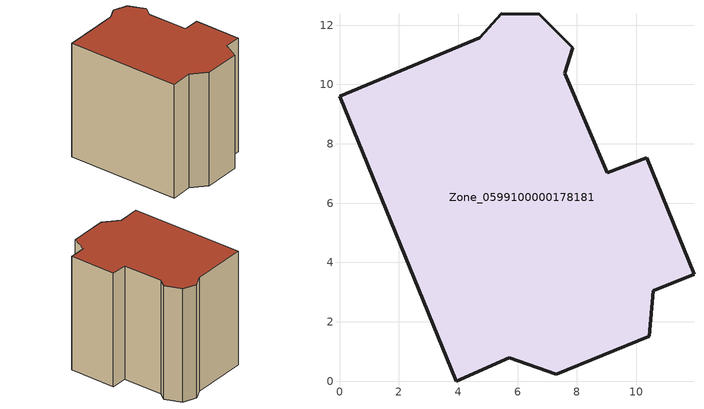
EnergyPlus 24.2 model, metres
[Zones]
Zone_0599100000178181
 floor ground (C_G): 5.72,0.78 3.93,0 0,9.6 4.73,11.57 5.46,12.38 6.73,12.36 7.86,11.23 7.6,10.37 9.03,7.03 10.36,7.53 11.95,3.61 10.57,3.04 10.44,1.51 7.31,0.23 z0
 wall outside (C_F): 11.95,3.61 10.36,7.53 9.03,7.03 7.6,10.37 7.86,11.23 6.73,12.36 5.46,12.38 4.73,11.57 0,9.6 3.93,0 5.72,0.78 7.31,0.23 10.44,1.51 10.57,3.04 11.95,3.61 z0:10.65
 roof outside (C_R): 10.57,3.04 11.95,3.61 10.36,7.53 9.03,7.03 7.6,10.37 7.86,11.23 6.73,12.36 5.46,12.38 4.73,11.57 0,9.6 3.93,0 5.72,0.78 7.31,0.23 10.44,1.51 z10.65
[BUILDING]
Pand.0599100000178181: North Axis=0; Terrain=City; Loads Convergence Tolerance Value=0.04; Temperature Convergence Tolerance Value=0.4; Solar Distribution=FullExterior; Maximum Number of Warmup Days=25; Minimum Number of Warmup Days=1
[Site:Location]
Rotterdam.The.Hague.AP_ZH_NLD Design_Conditions: Latitude=51.96; Longitude=4.45; Time Zone=1; Elevation=-4.5
[SITE:GROUNDTEMPERATURE:BUILDINGSURFACE]
18, 18, 18, 18, 18, 18, 18, 18, 18, 18, 18, 18
[MATERIAL] Thermal Absorptance=0.9; Solar Absorptance=0.7; Visible Absorptance=0.7
Name | Roughness | Thickness | Conductivity | Density | Specific Heat
G.TC.1946 | MediumSmooth | 0.15 | 1 | 540 | 1210
F.TC.1946 | Rough | 0.3 | 0.857143 | 1920 | 840
R.TC.1946 | MediumRough | 0.2 | 0.909091 | 1500 | 1000
[CONSTRUCTION]
C_G: G.TC.1946
C_F: F.TC.1946
C_R: R.TC.1946
[ZONE]
Zone_0599100000178181: Type=1; Multiplier=1; Ceiling Height=Autocalculate; Volume=Autocalculate; Floor Area=autocalculate; Part of Total Floor Area=Yes
[ZONEINFILTRATION:DESIGNFLOWRATE]
Infil_Zone_0599100000178181: Zone or ZoneList or Space or SpaceList=Zone_0599100000178181; Schedule=AlwaysOn; Design Flow Rate Calculation Method=Flow/Area; Flow Rate per Floor Area=0.003; Constant Term Coefficient=1; Temperature Term Coefficient=0; Velocity Term Coefficient=0; Velocity Squared Term Coefficient=0
[HVACTEMPLATE:ZONE:IDEALLOADSAIRSYSTEM]
Zone_0599100000178181: Maximum Heating Supply Air Temperature=50; Minimum Cooling Supply Air Temperature=13; Maximum Heating Supply Air Humidity Ratio=0.0156; Minimum Cooling Supply Air Humidity Ratio=0.0077; Heating Limit=NoLimit; Cooling Limit=NoLimit; Dehumidification Control Type=ConstantSensibleHeatRatio; Cooling Sensible Heat Ratio=0.7; Dehumidification Setpoint=60; Humidification Control Type=None; Humidification Setpoint=30; Outdoor Air Method=None; Outdoor Air Flow Rate per Person=0.00944; Outdoor Air Flow Rate per Zone Floor Area=0; Outdoor Air Flow Rate per Zone=0; Demand Controlled Ventilation Type=None; Outdoor Air Economizer Type=NoEconomizer; Heat Recovery Type=None; Sensible Heat Recovery Effectiveness=0.7; Latent Heat Recovery Effectiveness=0.65
[ZONECONTROL:THERMOSTAT]
ThermostatControl_Zone_0599100000178181: Zone or ZoneList=Zone_0599100000178181; Control Type Schedule=DualSetpointControlType; Control 1=Thermostat_Zone_0599100000178181; Temperature Difference Between Cutout And Setpoint=0
[THERMOSTATSETPOINT:DUALSETPOINT]
Thermostat_Zone_0599100000178181: Heating Setpoint Temperature Schedule=HeatingSetpoint_Zone_0599100000178181; Cooling Setpoint Temperature Schedule=CoolingSetpoint_Zone_0599100000178181
[SCHEDULE:COMPACT]
HeatingSetpoint_Zone_0599100000178181: Through: 12/31, For: AllDays, Until: 24:00, 21
CoolingSetpoint_Zone_0599100000178181: Through: 12/31, For: AllDays, Until: 24:00, 24
DualSetpointControlType: Through: 12/31, For: AllDays, Until: 24:00, 4
AlwaysOn: Through: 12/31, For: AllDays, Until: 24:00, 1
